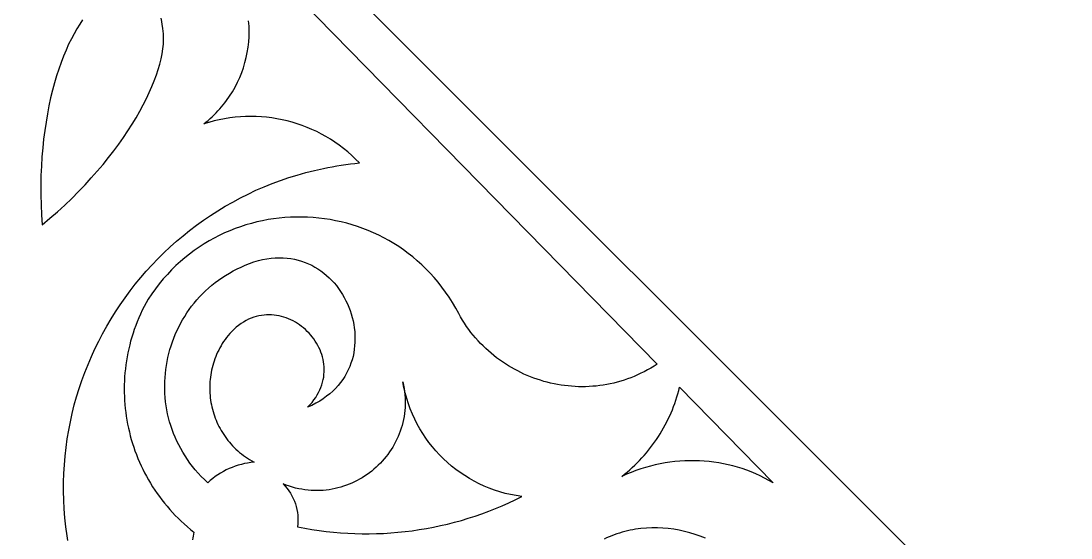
# Model space of a CAD drawing. Extents: x -3069 to -2029, y 258 to 1298.
# Drawn here: x -2495 to -2368.6, y 873.4 to 935.6 of the extents above; entities that cross this region are included whole.
import ezdxf

# ---------------------------------------------------------------- set-up
doc = ezdxf.new("R2010")
doc.units = 0
doc.layers.add('LAYER_1', color=18, linetype='CONTINUOUS')
doc.layers.add('LAYER_2', color=174, linetype='CONTINUOUS')

msp = doc.modelspace()

# ---------------------------------------------------------------- linework, layer by layer
at = {"layer": 'LAYER_1'}
for points in [[(-2474.92, 952.04), (-2418.4, 894.32), (-2418.78, 894.07), (-2419.17, 893.84), (-2419.56, 893.61), (-2419.95, 893.4), (-2420.35, 893.21), (-2420.75, 893.02), (-2421.15, 892.84), (-2421.56, 892.68), (-2421.97, 892.53), (-2422.38, 892.39), (-2422.79, 892.26), (-2423.21, 892.15), (-2423.63, 892.04), (-2424.05, 891.95), (-2424.47, 891.86), (-2424.89, 891.79), (-2425.31, 891.73), (-2425.74, 891.68), (-2426.16, 891.65), (-2426.59, 891.62), (-2427.01, 891.6), (-2427.43, 891.6), (-2427.86, 891.6), (-2428.28, 891.62), (-2428.71, 891.65), (-2429.13, 891.69), (-2429.55, 891.73), (-2429.97, 891.79), (-2430.39, 891.86), (-2430.8, 891.94), (-2431.22, 892.03), (-2431.63, 892.13), (-2432.04, 892.24), (-2432.44, 892.37), (-2432.85, 892.5), (-2433.25, 892.64), (-2433.64, 892.79), (-2434.04, 892.95), (-2434.43, 893.12), (-2434.81, 893.3), (-2435.19, 893.49), (-2435.57, 893.69), (-2435.94, 893.9), (-2436.31, 894.12), (-2436.67, 894.34), (-2437.03, 894.58), (-2437.38, 894.83), (-2437.72, 895.09), (-2438.06, 895.35), (-2438.4, 895.63), (-2438.72, 895.91), (-2439.04, 896.2), (-2439.36, 896.5), (-2439.66, 896.81), (-2439.96, 897.13), (-2440.25, 897.46), (-2440.53, 897.8), (-2440.81, 898.14), (-2441.08, 898.5), (-2441.33, 898.86), (-2441.58, 899.23), (-2441.83, 899.61), (-2442.06, 900), (-2442.28, 900.4), (-2442.65, 901.07), (-2443.04, 901.73), (-2443.45, 902.37), (-2443.87, 902.99), (-2444.31, 903.59), (-2444.77, 904.17), (-2445.24, 904.73), (-2445.73, 905.26), (-2446.23, 905.78), (-2446.74, 906.28), (-2447.27, 906.75), (-2447.81, 907.21), (-2448.37, 907.65), (-2448.93, 908.06), (-2449.51, 908.46), (-2450.1, 908.83), (-2450.7, 909.18), (-2451.3, 909.52), (-2451.92, 909.83), (-2452.54, 910.12), (-2453.18, 910.39), (-2453.81, 910.64), (-2454.46, 910.87), (-2455.11, 911.08), (-2455.77, 911.27), (-2456.43, 911.43), (-2457.1, 911.58), (-2457.77, 911.71), (-2458.44, 911.81), (-2459.12, 911.9), (-2459.8, 911.96), (-2460.48, 912), (-2461.16, 912.02), (-2461.84, 912.02), (-2462.52, 912), (-2463.2, 911.96), (-2463.88, 911.9), (-2464.56, 911.81), (-2465.23, 911.71), (-2465.9, 911.58), (-2466.57, 911.43), (-2467.24, 911.26), (-2467.89, 911.07), (-2468.55, 910.86), (-2469.2, 910.63), (-2469.84, 910.37), (-2470.47, 910.1), (-2471.1, 909.8), (-2471.72, 909.48), (-2472.33, 909.14), (-2472.94, 908.78), (-2473.53, 908.4), (-2474.11, 908), (-2474.68, 907.57), (-2475.24, 907.12), (-2475.79, 906.66), (-2476.32, 906.17), (-2476.84, 905.65), (-2477.35, 905.12), (-2477.85, 904.57), (-2478.32, 903.99), (-2478.79, 903.39), (-2479.24, 902.77), (-2479.67, 902.13), (-2479.91, 901.68), (-2480.15, 901.24), (-2480.37, 900.79), (-2480.59, 900.33), (-2480.79, 899.88), (-2480.98, 899.42), (-2481.16, 898.96), (-2481.33, 898.49), (-2481.48, 898.03), (-2481.63, 897.56), (-2481.77, 897.09), (-2481.89, 896.62), (-2482, 896.14), (-2482.11, 895.67), (-2482.2, 895.19), (-2482.28, 894.72), (-2482.35, 894.24), (-2482.41, 893.76), (-2482.46, 893.28), (-2482.5, 892.8), (-2482.53, 892.32), (-2482.54, 891.84), (-2482.55, 891.36), (-2482.54, 890.88), (-2482.53, 890.4), (-2482.51, 889.93), (-2482.47, 889.45), (-2482.42, 888.97), (-2482.37, 888.5), (-2482.3, 888.03), (-2482.22, 887.55), (-2482.14, 887.09), (-2482.04, 886.62), (-2481.93, 886.15), (-2481.82, 885.69), (-2481.69, 885.23), (-2481.55, 884.77), (-2481.4, 884.32), (-2481.25, 883.87), (-2481.08, 883.42), (-2480.9, 882.97), (-2480.71, 882.53), (-2480.52, 882.09), (-2480.31, 881.66), (-2480.09, 881.23), (-2479.86, 880.81), (-2479.63, 880.39), (-2479.38, 879.97), (-2479.13, 879.56), (-2478.86, 879.15), (-2478.59, 878.75), (-2478.3, 878.36), (-2478.01, 877.97), (-2477.7, 877.58), (-2477.39, 877.21), (-2477.07, 876.83), (-2476.74, 876.47), (-2476.4, 876.11), (-2476.05, 875.76), (-2475.69, 875.41), (-2475.32, 875.07), (-2474.94, 874.74), (-2474.55, 874.42), (-2474.16, 874.1), (-2474.22, 873.86), (-2474.26, 873.62), (-2474.29, 873.39), (-2474.32, 873.17)], [(-2487.55, 935.74), (-2487.9, 935.23), (-2488.24, 934.68), (-2488.58, 934.09), (-2488.91, 933.47), (-2489.24, 932.81), (-2489.55, 932.12), (-2489.85, 931.39), (-2490.14, 930.63), (-2490.42, 929.84), (-2490.69, 929.01), (-2490.94, 928.16), (-2491.18, 927.28), (-2491.4, 926.36), (-2491.6, 925.42), (-2491.79, 924.46), (-2491.96, 923.46), (-2492.12, 922.44), (-2492.25, 921.4), (-2492.36, 920.34), (-2492.45, 919.25), (-2492.52, 918.14), (-2492.57, 917.01), (-2492.59, 915.86), (-2492.59, 914.69), (-2492.56, 913.5), (-2492.51, 912.3), (-2492.43, 911.08), (-2491.49, 911.87), (-2490.58, 912.66), (-2489.71, 913.46), (-2488.86, 914.27), (-2488.05, 915.09), (-2487.26, 915.9), (-2486.51, 916.72), (-2485.79, 917.54), (-2485.09, 918.36), (-2484.43, 919.18), (-2483.8, 919.99), (-2483.2, 920.8), (-2482.64, 921.61), (-2482.1, 922.41), (-2481.59, 923.2), (-2481.12, 923.98), (-2480.67, 924.76), (-2480.26, 925.52), (-2479.88, 926.27), (-2479.53, 927.01), (-2479.22, 927.73), (-2478.93, 928.43), (-2478.68, 929.12), (-2478.46, 929.79), (-2478.27, 930.44), (-2478.11, 931.07), (-2477.99, 931.68), (-2477.89, 932.26), (-2477.83, 932.82), (-2477.81, 933.09), (-2477.8, 933.36), (-2477.8, 933.61), (-2477.81, 933.86), (-2477.82, 934.11), (-2477.85, 934.34), (-2477.9, 934.77), (-2477.96, 935.18), (-2478.03, 935.57), (-2478.11, 935.95)], [(-2489.35, 873.1), (-2489.43, 873.64), (-2489.58, 874.72), (-2489.69, 875.8), (-2489.77, 876.88), (-2489.83, 877.95), (-2489.85, 879.02), (-2489.85, 880.09), (-2489.81, 881.15), (-2489.75, 882.2), (-2489.66, 883.25), (-2489.54, 884.29), (-2489.4, 885.33), (-2489.23, 886.36), (-2489.03, 887.38), (-2488.8, 888.39), (-2488.55, 889.4), (-2488.27, 890.39), (-2487.97, 891.38), (-2487.64, 892.35), (-2487.28, 893.32), (-2486.9, 894.28), (-2486.5, 895.22), (-2486.07, 896.15), (-2485.62, 897.07), (-2485.15, 897.98), (-2484.65, 898.87), (-2484.13, 899.75), (-2483.59, 900.62), (-2483.03, 901.47), (-2482.44, 902.31), (-2481.84, 903.13), (-2481.21, 903.94), (-2480.56, 904.73), (-2479.89, 905.5), (-2479.2, 906.26), (-2478.49, 907), (-2477.77, 907.72), (-2477.02, 908.42), (-2476.25, 909.1), (-2475.47, 909.77), (-2474.67, 910.41), (-2473.85, 911.03), (-2473.01, 911.64), (-2472.16, 912.22), (-2471.28, 912.78), (-2470.4, 913.32), (-2469.49, 913.83), (-2468.57, 914.32), (-2467.64, 914.79), (-2466.69, 915.24), (-2465.72, 915.66), (-2464.74, 916.05), (-2463.75, 916.42), (-2462.74, 916.76), (-2461.72, 917.08), (-2460.69, 917.37), (-2459.64, 917.64), (-2458.58, 917.87), (-2458.05, 917.98), (-2457.51, 918.08), (-2456.97, 918.17), (-2456.43, 918.26), (-2455.88, 918.34), (-2455.33, 918.41), (-2454.78, 918.48), (-2454.23, 918.53), (-2454.69, 919), (-2455.16, 919.44), (-2455.65, 919.87), (-2456.15, 920.27), (-2456.66, 920.66), (-2457.18, 921.03), (-2457.72, 921.38), (-2458.26, 921.7), (-2458.81, 922.01), (-2459.38, 922.3), (-2459.95, 922.57), (-2460.53, 922.81), (-2461.12, 923.04), (-2461.72, 923.24), (-2462.32, 923.43), (-2462.93, 923.59), (-2463.54, 923.73), (-2464.16, 923.85), (-2464.78, 923.95), (-2465.41, 924.03), (-2466.03, 924.09), (-2466.67, 924.12), (-2467.3, 924.13), (-2467.93, 924.12), (-2468.57, 924.09), (-2469.2, 924.04), (-2469.84, 923.96), (-2470.47, 923.86), (-2471.1, 923.73), (-2471.73, 923.59), (-2472.36, 923.42), (-2472.98, 923.23), (-2472.72, 923.43), (-2472.46, 923.65), (-2472.21, 923.87), (-2471.96, 924.09), (-2471.72, 924.32), (-2471.49, 924.55), (-2471.26, 924.79), (-2471.04, 925.03), (-2470.83, 925.28), (-2470.62, 925.53), (-2470.42, 925.78), (-2470.23, 926.04), (-2469.86, 926.57), (-2469.51, 927.11), (-2469.2, 927.67), (-2468.91, 928.24), (-2468.64, 928.82), (-2468.41, 929.4), (-2468.2, 930), (-2468.01, 930.61), (-2467.86, 931.22), (-2467.73, 931.84), (-2467.63, 932.47), (-2467.56, 933.1), (-2467.52, 933.73), (-2467.51, 934.36), (-2467.52, 935), (-2467.57, 935.63)], [(-2412.6, 873.35), (-2413.21, 873.6), (-2413.84, 873.82), (-2414.47, 874.01), (-2415.11, 874.18), (-2415.76, 874.32), (-2416.41, 874.43), (-2417.07, 874.52), (-2417.72, 874.57), (-2418.38, 874.6), (-2419.04, 874.6), (-2419.7, 874.58), (-2420.36, 874.52), (-2420.68, 874.48), (-2421.01, 874.43), (-2421.33, 874.38), (-2421.66, 874.31), (-2421.98, 874.24), (-2422.3, 874.16), (-2422.62, 874.08), (-2422.93, 873.98), (-2423.25, 873.88), (-2423.56, 873.77), (-2423.87, 873.65), (-2424.18, 873.53), (-2424.48, 873.39), (-2424.79, 873.25)]]:
    msp.add_lwpolyline(points, dxfattribs=at)
for points in [[(-2469.65, 898.22), (-2469.85, 897.99), (-2470.04, 897.75), (-2470.23, 897.52), (-2470.41, 897.27), (-2470.58, 897.03), (-2470.74, 896.78), (-2470.89, 896.53), (-2471.03, 896.27), (-2471.17, 896.01), (-2471.3, 895.75), (-2471.42, 895.49), (-2471.53, 895.23), (-2471.63, 894.96), (-2471.73, 894.69), (-2471.82, 894.42), (-2471.9, 894.14), (-2471.97, 893.87), (-2472.03, 893.6), (-2472.09, 893.32), (-2472.13, 893.04), (-2472.17, 892.76), (-2472.21, 892.48), (-2472.23, 892.21), (-2472.25, 891.93), (-2472.26, 891.65), (-2472.26, 891.37), (-2472.25, 891.09), (-2472.24, 890.81), (-2472.22, 890.53), (-2472.19, 890.25), (-2472.15, 889.98), (-2472.11, 889.7), (-2472.06, 889.43), (-2472, 889.16), (-2471.93, 888.89), (-2471.86, 888.62), (-2471.78, 888.35), (-2471.69, 888.09), (-2471.59, 887.82), (-2471.49, 887.56), (-2471.38, 887.31), (-2471.26, 887.05), (-2471.14, 886.8), (-2471.01, 886.55), (-2470.87, 886.31), (-2470.72, 886.07), (-2470.57, 885.83), (-2470.41, 885.59), (-2470.24, 885.36), (-2470.07, 885.14), (-2469.89, 884.92), (-2469.7, 884.7), (-2469.51, 884.49), (-2469.31, 884.28), (-2469.1, 884.08), (-2468.88, 883.88), (-2468.66, 883.69), (-2468.43, 883.5), (-2468.2, 883.32), (-2467.96, 883.15), (-2467.71, 882.98), (-2467.45, 882.82), (-2467.19, 882.66), (-2466.92, 882.52), (-2467.31, 882.47), (-2467.7, 882.41), (-2468.08, 882.34), (-2468.45, 882.25), (-2468.83, 882.14), (-2469.19, 882.02), (-2469.56, 881.89), (-2469.91, 881.74), (-2470.26, 881.57), (-2470.6, 881.39), (-2470.94, 881.2), (-2471.26, 880.99), (-2471.58, 880.77), (-2471.89, 880.54), (-2472.19, 880.29), (-2472.48, 880.03), (-2472.89, 880.41), (-2473.27, 880.79), (-2473.64, 881.18), (-2473.99, 881.58), (-2474.32, 881.99), (-2474.64, 882.41), (-2474.94, 882.83), (-2475.23, 883.26), (-2475.5, 883.7), (-2475.75, 884.14), (-2475.99, 884.59), (-2476.21, 885.05), (-2476.42, 885.51), (-2476.6, 885.97), (-2476.78, 886.44), (-2476.94, 886.91), (-2477.08, 887.38), (-2477.21, 887.86), (-2477.32, 888.34), (-2477.41, 888.82), (-2477.49, 889.3), (-2477.56, 889.79), (-2477.61, 890.28), (-2477.64, 890.76), (-2477.66, 891.25), (-2477.67, 891.74), (-2477.66, 892.23), (-2477.63, 892.71), (-2477.59, 893.2), (-2477.54, 893.68), (-2477.47, 894.16), (-2477.38, 894.64), (-2477.29, 895.12), (-2477.17, 895.59), (-2477.05, 896.06), (-2476.91, 896.52), (-2476.75, 896.98), (-2476.58, 897.44), (-2476.4, 897.89), (-2476.2, 898.34), (-2475.99, 898.78), (-2475.76, 899.21), (-2475.52, 899.64), (-2475.27, 900.06), (-2475.01, 900.47), (-2474.73, 900.88), (-2474.43, 901.28), (-2474.13, 901.67), (-2473.81, 902.05), (-2473.47, 902.42), (-2473.13, 902.78), (-2472.77, 903.13), (-2472.4, 903.47), (-2472.01, 903.8), (-2471.61, 904.12), (-2471.2, 904.43), (-2470.78, 904.72), (-2470.34, 905), (-2469.89, 905.27), (-2469.43, 905.53), (-2468.96, 905.77), (-2468.47, 906), (-2467.97, 906.22), (-2467.46, 906.42), (-2466.93, 906.61), (-2466.4, 906.77), (-2465.89, 906.89), (-2465.38, 906.99), (-2464.87, 907.06), (-2464.38, 907.11), (-2463.9, 907.12), (-2463.42, 907.11), (-2462.95, 907.08), (-2462.5, 907.02), (-2462.05, 906.94), (-2461.62, 906.84), (-2461.19, 906.71), (-2460.77, 906.56), (-2460.37, 906.39), (-2459.98, 906.21), (-2459.6, 906), (-2459.23, 905.78), (-2458.87, 905.53), (-2458.53, 905.28), (-2458.2, 905), (-2457.88, 904.71), (-2457.58, 904.41), (-2457.29, 904.09), (-2457.01, 903.76), (-2456.75, 903.42), (-2456.5, 903.07), (-2456.27, 902.71), (-2456.06, 902.33), (-2455.86, 901.95), (-2455.67, 901.56), (-2455.5, 901.17), (-2455.35, 900.76), (-2455.22, 900.35), (-2455.1, 899.94), (-2455, 899.52), (-2454.91, 899.09), (-2454.85, 898.67), (-2454.8, 898.24), (-2454.77, 897.81), (-2454.77, 897.38), (-2454.78, 896.95), (-2454.81, 896.53), (-2454.85, 896.1), (-2454.92, 895.68), (-2455.01, 895.25), (-2455.13, 894.84), (-2455.26, 894.43), (-2455.41, 894.02), (-2455.58, 893.62), (-2455.78, 893.23), (-2456, 892.84), (-2456.24, 892.47), (-2456.51, 892.1), (-2456.79, 891.74), (-2457.1, 891.4), (-2457.44, 891.06), (-2457.8, 890.74), (-2458.18, 890.44), (-2458.59, 890.14), (-2459.02, 889.86), (-2459.48, 889.6), (-2459.96, 889.35), (-2460.47, 889.12), (-2460.19, 889.41), (-2459.94, 889.7), (-2459.71, 890), (-2459.5, 890.3), (-2459.32, 890.6), (-2459.15, 890.91), (-2459, 891.21), (-2458.87, 891.52), (-2458.76, 891.83), (-2458.67, 892.14), (-2458.6, 892.45), (-2458.54, 892.76), (-2458.51, 893.07), (-2458.48, 893.38), (-2458.48, 893.68), (-2458.49, 893.99), (-2458.52, 894.29), (-2458.56, 894.59), (-2458.62, 894.89), (-2458.69, 895.18), (-2458.77, 895.47), (-2458.87, 895.75), (-2458.98, 896.03), (-2459.11, 896.31), (-2459.25, 896.57), (-2459.39, 896.84), (-2459.55, 897.09), (-2459.73, 897.34), (-2459.91, 897.58), (-2460.1, 897.82), (-2460.3, 898.05), (-2460.51, 898.26), (-2460.73, 898.47), (-2460.96, 898.67), (-2461.19, 898.86), (-2461.44, 899.04), (-2461.69, 899.21), (-2461.95, 899.37), (-2462.21, 899.51), (-2462.48, 899.65), (-2462.76, 899.77), (-2463.04, 899.88), (-2463.32, 899.97), (-2463.61, 900.06), (-2463.9, 900.12), (-2464.2, 900.18), (-2464.5, 900.22), (-2464.8, 900.24), (-2465.11, 900.25), (-2465.41, 900.24), (-2465.72, 900.22), (-2466.03, 900.18), (-2466.34, 900.12), (-2466.65, 900.04), (-2466.96, 899.95), (-2467.26, 899.84), (-2467.57, 899.71), (-2467.88, 899.56), (-2468.18, 899.38), (-2468.48, 899.19), (-2468.78, 898.98), (-2469.07, 898.75), (-2469.36, 898.5)], [(-2463.42, 879.89), (-2463.18, 879.63), (-2462.95, 879.36), (-2462.74, 879.07), (-2462.55, 878.77), (-2462.37, 878.46), (-2462.21, 878.15), (-2462.07, 877.82), (-2461.95, 877.49), (-2461.85, 877.16), (-2461.77, 876.82), (-2461.7, 876.47), (-2461.66, 876.12), (-2461.63, 875.77), (-2461.63, 875.42), (-2461.65, 875.07), (-2461.68, 874.73), (-2460.82, 874.56), (-2459.96, 874.41), (-2459.1, 874.28), (-2458.24, 874.17), (-2457.37, 874.08), (-2456.51, 874.01), (-2455.64, 873.95), (-2454.78, 873.91), (-2453.91, 873.89), (-2453.05, 873.89), (-2452.18, 873.91), (-2451.32, 873.94), (-2450.46, 873.99), (-2449.6, 874.07), (-2448.74, 874.15), (-2447.88, 874.26), (-2447.03, 874.39), (-2446.17, 874.53), (-2445.33, 874.69), (-2444.48, 874.87), (-2443.64, 875.06), (-2442.8, 875.28), (-2441.97, 875.51), (-2441.14, 875.76), (-2440.31, 876.02), (-2439.49, 876.31), (-2438.68, 876.61), (-2437.87, 876.93), (-2437.07, 877.26), (-2436.27, 877.62), (-2435.48, 877.99), (-2434.7, 878.37), (-2435.37, 878.48), (-2436.04, 878.61), (-2436.7, 878.76), (-2437.35, 878.94), (-2437.99, 879.15), (-2438.62, 879.38), (-2439.23, 879.64), (-2439.83, 879.92), (-2440.42, 880.22), (-2441, 880.54), (-2441.56, 880.89), (-2442.11, 881.25), (-2442.64, 881.64), (-2443.15, 882.05), (-2443.65, 882.47), (-2444.13, 882.92), (-2444.59, 883.38), (-2445.03, 883.87), (-2445.46, 884.36), (-2445.87, 884.88), (-2446.25, 885.41), (-2446.62, 885.96), (-2446.96, 886.52), (-2447.28, 887.1), (-2447.58, 887.69), (-2447.86, 888.3), (-2448.11, 888.92), (-2448.34, 889.55), (-2448.55, 890.19), (-2448.73, 890.85), (-2448.88, 891.51), (-2449.01, 892.19), (-2448.92, 891.79), (-2448.86, 891.4), (-2448.8, 891.01), (-2448.76, 890.62), (-2448.74, 890.24), (-2448.73, 889.86), (-2448.73, 889.48), (-2448.74, 889.11), (-2448.77, 888.74), (-2448.81, 888.37), (-2448.87, 888.01), (-2448.93, 887.65), (-2449.01, 887.29), (-2449.1, 886.94), (-2449.2, 886.6), (-2449.32, 886.26), (-2449.44, 885.92), (-2449.58, 885.59), (-2449.72, 885.27), (-2449.88, 884.95), (-2450.05, 884.64), (-2450.22, 884.33), (-2450.41, 884.03), (-2450.61, 883.74), (-2450.81, 883.45), (-2451.03, 883.18), (-2451.25, 882.9), (-2451.48, 882.64), (-2451.72, 882.38), (-2451.97, 882.14), (-2452.22, 881.9), (-2452.49, 881.66), (-2452.76, 881.44), (-2453.03, 881.23), (-2453.32, 881.02), (-2453.61, 880.83), (-2453.9, 880.64), (-2454.21, 880.46), (-2454.52, 880.29), (-2454.83, 880.14), (-2455.15, 879.99), (-2455.48, 879.85), (-2455.8, 879.73), (-2456.14, 879.61), (-2456.48, 879.51), (-2456.82, 879.41), (-2457.17, 879.33), (-2457.52, 879.26), (-2457.87, 879.2), (-2458.23, 879.16), (-2458.59, 879.12), (-2458.95, 879.1), (-2459.31, 879.09), (-2459.68, 879.1), (-2460.05, 879.11), (-2460.42, 879.14), (-2460.79, 879.19), (-2461.17, 879.25), (-2461.54, 879.32), (-2461.92, 879.4), (-2462.29, 879.5), (-2462.67, 879.62), (-2463.04, 879.75)], [(-2404.44, 880.03), (-2404.95, 880.32), (-2405.47, 880.6), (-2406, 880.86), (-2406.53, 881.1), (-2407.07, 881.33), (-2407.61, 881.54), (-2408.16, 881.73), (-2408.72, 881.91), (-2409.28, 882.06), (-2409.85, 882.2), (-2410.42, 882.33), (-2410.99, 882.43), (-2411.57, 882.52), (-2412.15, 882.59), (-2412.74, 882.64), (-2413.32, 882.68), (-2413.91, 882.69), (-2414.5, 882.69), (-2415.09, 882.67), (-2415.68, 882.64), (-2416.27, 882.58), (-2416.86, 882.51), (-2417.45, 882.42), (-2418.04, 882.31), (-2418.63, 882.19), (-2419.21, 882.04), (-2419.8, 881.88), (-2420.38, 881.7), (-2420.95, 881.5), (-2421.53, 881.28), (-2422.1, 881.05), (-2422.66, 880.79), (-2422.34, 881.05), (-2422.02, 881.31), (-2421.71, 881.58), (-2421.4, 881.86), (-2421.1, 882.14), (-2420.81, 882.43), (-2420.52, 882.72), (-2420.24, 883.02), (-2419.97, 883.32), (-2419.7, 883.63), (-2419.44, 883.94), (-2419.19, 884.26), (-2418.95, 884.59), (-2418.71, 884.92), (-2418.48, 885.25), (-2418.25, 885.59), (-2418.04, 885.93), (-2417.83, 886.28), (-2417.62, 886.63), (-2417.43, 886.99), (-2417.24, 887.35), (-2417.06, 887.71), (-2416.89, 888.08), (-2416.73, 888.45), (-2416.57, 888.83), (-2416.43, 889.2), (-2416.29, 889.58), (-2416.16, 889.97), (-2416.03, 890.36), (-2415.92, 890.75), (-2415.81, 891.14), (-2415.71, 891.53)]]:
    msp.add_lwpolyline(points, close=True, dxfattribs=at)
at = {"layer": 'LAYER_2'}
msp.add_lwpolyline([(-2729.79, 702.94), (-2624, 597.15), (-2474.39, 597.15), (-2368.59, 702.94), (-2368.59, 852.56), (-2474.39, 958.35), (-2624, 958.35), (-2729.79, 852.56)], close=True, dxfattribs=at)

doc.saveas('drawing.dxf')
